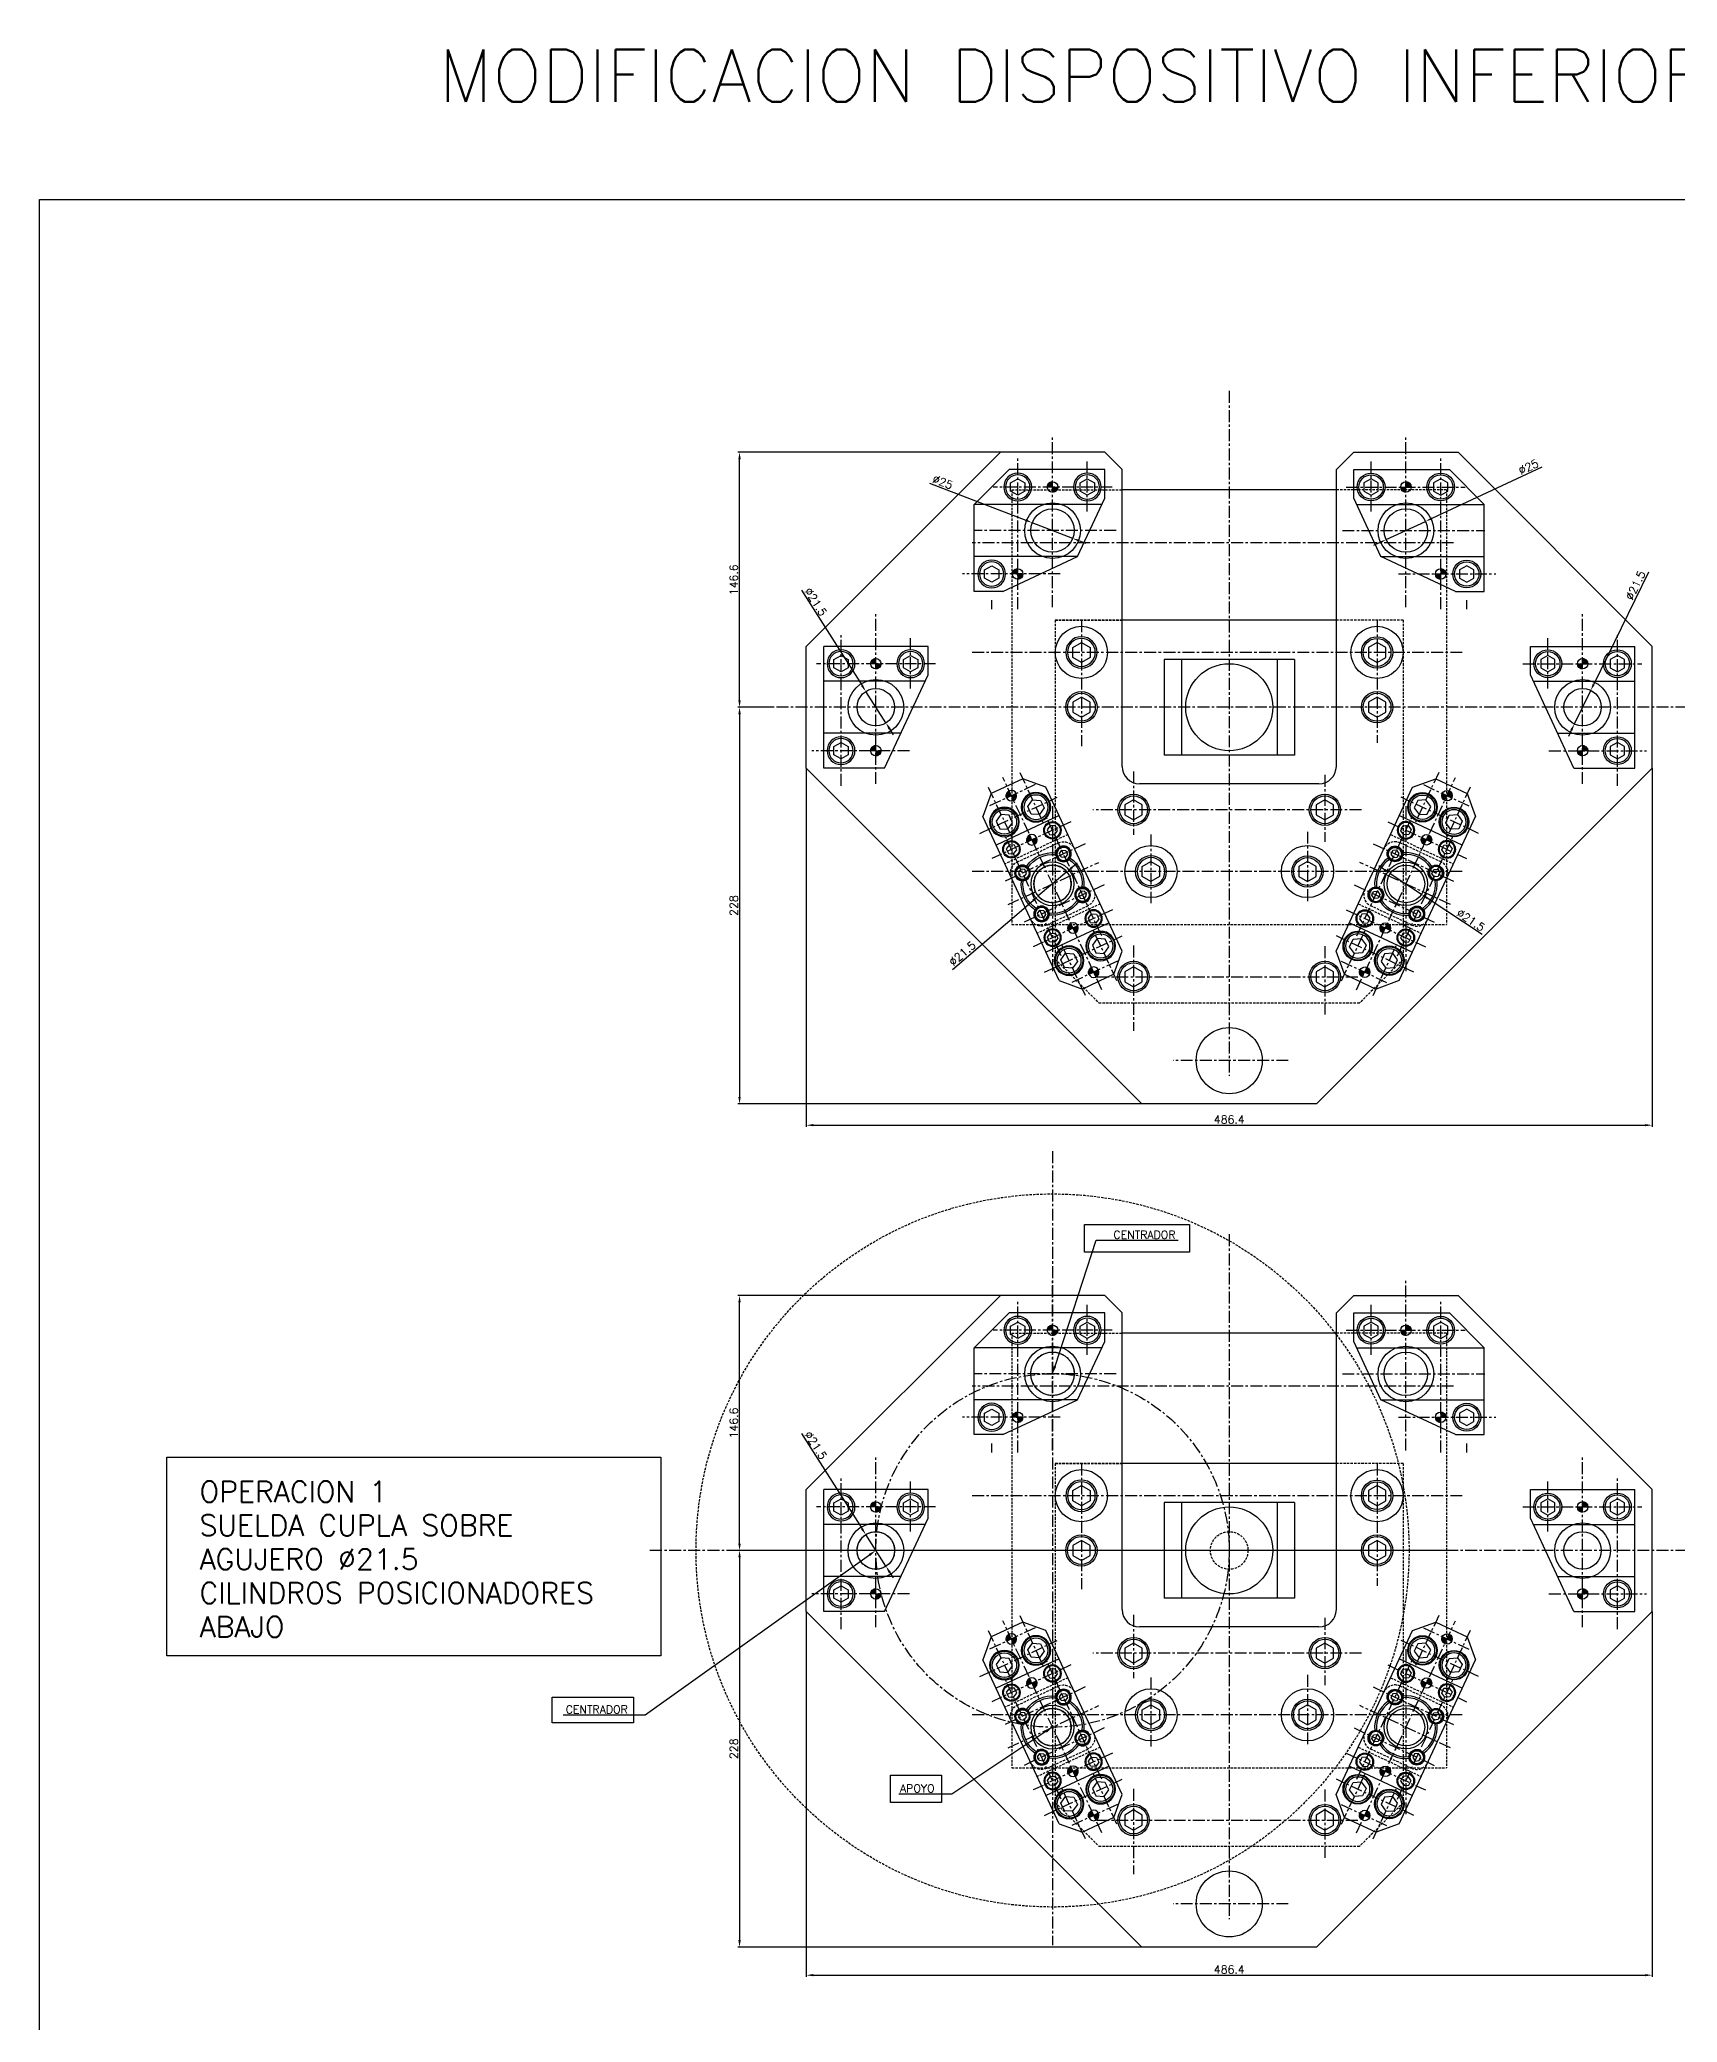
# Model space of a CAD drawing. Extents: x -1050 to 4472, y -2429 to 1188.
# Drawn here: x 1887 to 2829, y 0 to 1140 of the extents above; entities that cross this region are included whole.
import ezdxf
from ezdxf import colors
from ezdxf.entities.mleader import LeaderData, LeaderLine
from ezdxf.math import Vec2, Vec3

# ---------------------------------------------------------------- set-up
doc = ezdxf.new("R2010")
doc.units = 0
doc.header["$LTSCALE"] = 5.5
doc.header["$MEASUREMENT"] = 0
doc.linetypes.add('CENTER', pattern=[2, 1.25, -0.25, 0.25, -0.25])
doc.linetypes.add('HIDDEN', pattern=[0.375, 0.25, -0.125])
doc.layers.get('0').update_dxf_attribs({"linetype": 'CONTINUOUS'})
doc.layers.get('DEFPOINTS').update_dxf_attribs({"linetype": 'CONTINUOUS'})
for name, color, linetype in [('CL', 1, 'CENTER'), ('CO', 3, 'CONTINUOUS'), ('OC', 1, 'HIDDEN'), ('POS', 3, 'CONTINUOUS')]:
    doc.layers.add(name, color=color, linetype=linetype)
doc.styles.add('ROMANS', font='ROMANS.SHX')
doc.dimstyles.new('2', dxfattribs={"dimscale": 2, "dimtxt": 2.3, "dimasz": 2, "dimexe": 0.5, "dimexo": 0.0625, "dimgap": 0.5, "dimtad": 1, "dimdec": 4, "dimdsep": 46, "dimtxsty": 'ROMANS', "dimcen": -2, "dimclrt": 7, "dimadec": 0, "dimazin": 0, "dimtfac": 0.869565, "dimtdec": 4, "dimtmove": 0, "dimatfit": 3, "dimfxl": 1, "dimtolj": 1, "dimarcsym": 0})
pattern_1 = [(45, (-1423.62528, 1294.5121), (-0.088388348, 0.088388348), [])]

# ---------------------------------------------------------------- blocks, each defined once
blk = doc.blocks.new('12912S')
blk.add_lwpolyline([(-2.9, 5), (-5.8, 0), (-2.9, -5), (2.9, -5), (5.8, 0), (2.9, 5)], close=True)
blk.add_circle((0, 0), 9)
at = {"color": 1}
blk.add_circle((0, 0), 8, dxfattribs=at)
blk = doc.blocks.new('08912s')
blk.add_lwpolyline([(-2.4, 4.1), (-4.7, 0), (-2.4, -4.1), (2.4, -4.1), (4.7, 0), (2.4, 4.1)], close=True)
blk.add_circle((0, 0), 8)
at = {"color": 1}
blk.add_circle((0, 0), 7, dxfattribs=at)
blk = doc.blocks.new('05912S')
blk.add_lwpolyline([(-1.2, 2), (-2.4, 0), (-1.2, -2), (1.2, -2), (2.4, 0), (1.2, 2)], close=True)
blk.add_circle((0, 0), 4.25)
at = {"color": 1}
blk.add_circle((0, 0), 3.75, dxfattribs=at)
blk = doc.blocks.new('06912s')
blk.add_lwpolyline([(-1.5, 2.6), (-2.9, 0), (-1.5, -2.6), (1.5, -2.6), (2.9, 0), (1.5, 2.6)], close=True)
blk.add_circle((0, 0), 5)
at = {"color": 1}
blk.add_circle((0, 0), 4.5, dxfattribs=at)
blk = doc.blocks.new('A$C485E31D5')
at = {"layer": 'CO'}
h = blk.add_hatch(dxfattribs=at)
h.set_pattern_fill('ANSI31', color=256, style=0)
h.set_pattern_definition([(45, (-1451.62528, 1294.5121), (-0.088388348, 0.088388348), [])])
h.paths.add_polyline_path([(-53, 0), (-56, 0), (-56, -3, 0.414214)])
h.paths.add_polyline_path([(-56, 3, 0.414214), (-59, 0), (-56, 0)])
h = blk.add_hatch(dxfattribs=at)
h.set_pattern_fill('ANSI31', color=256, style=0)
h.set_pattern_definition(pattern_1)
h.paths.add_polyline_path([(-25, 0), (-28, 0), (-28, -3, 0.414214)])
h.paths.add_polyline_path([(-28, 3, 0.414214), (-31, 0), (-28, 0)])
h = blk.add_hatch(dxfattribs=at)
h.set_pattern_fill('ANSI31', color=256, style=0)
h.set_pattern_definition(pattern_1)
h.paths.add_polyline_path([(31, 0), (28, 0), (28, -3, 0.414214)])
h.paths.add_polyline_path([(28, 0), (28, 3, 0.414214), (25, 0)])
h = blk.add_hatch(dxfattribs=at)
h.set_pattern_fill('ANSI31', color=256, style=0)
h.set_pattern_definition([(45, (-1339.62528, 1294.5121), (-0.088388348, 0.088388348), [])])
h.paths.add_polyline_path([(59, 0), (56, 0), (56, -3, 0.414214)])
h.paths.add_polyline_path([(56, 3, 0.414214), (53, 0), (56, 0)])
for p, q in [((-62, 10), (-52, 20)), ((52, 20), (-52, 20)), ((-34, -20), (-34, 20)), ((34, -20), (34, 20)), ((52, 20), (62, 10)), ((-62, -10), (-62, 10)), ((62, -10), (62, 10)), ((-52, -20), (-62, -10)), ((62, -10), (52, -20)), ((52, -20), (-52, -20))]:
    blk.add_line(p, q)
for centre, radius in [((-44, 10), 8.5), ((-13, 13), 4.5), ((0, 0), 12.5), ((13, 13), 4.5), ((44, 10), 8.5), ((-56, 0), 3), ((-28, 0), 3), ((0, 0), 10.8), ((28, 0), 3), ((56, 0), 3), ((-44, -10), 8.5), ((-13, -13), 4.5), ((13, -13), 4.5), ((44, -10), 8.5)]:
    blk.add_circle(centre, radius)
for radius, start, end in [(18, 59.1573, 120.8427), (17, 58.9106, 121.0894), (18, 149.1573, 210.8427), (17, 148.9106, 211.0894), (17, 328.9106, 31.0894), (18, 329.1573, 30.8427), (18, 239.1573, 300.8427), (17, 238.9106, 301.0894)]:
    blk.add_arc((0, 0), radius, start, end)
at = {"layer": 'CL'}
for p, q in [((-44, 25.6), (-44, -23.5)), ((-28, -24.6), (-28, 25.4)), ((-13, -26.8), (-13, 25.4)), ((0, 28.2), (0, -29.3)), ((13, -26.8), (13, 25.4)), ((28, -24.9), (28, 25.4)), ((44, 25.6), (44, -23.6)), ((-56, -15), (-56, 15)), ((39.5, 13), (-38, 13)), ((56, -15), (56, 15)), ((67.1, 0), (-67.5, 0)), ((-66.1, 10), (-33.5, 10)), ((66.1, 10), (33.5, 10)), ((-66.1, -10), (-33.5, -10)), ((66.1, -10), (33.5, -10)), ((39, -13), (-37.8, -13))]:
    blk.add_line(p, q, dxfattribs=at)
at = {"layer": 'OC'}
for p, q in [((-22, -20), (-22, 20)), ((-20, 13), (-20, -13)), ((20, 13), (20, -13)), ((22, -20), (22, 20))]:
    blk.add_line(p, q, dxfattribs=at)
for centre, start, end in [((-13, 13), 90, 180), ((13, 13), 0, 90), ((-13, -13), 180, 270), ((13, -13), 270, 0)]:
    blk.add_arc(centre, 7, start, end, dxfattribs=at)
at = {"xscale": -1}
for name, p in [('08912s', (-44, 10)), ('06912s', (-28, 13)), ('05912S', (-13, 13)), ('06912s', (-28, -13))]:
    blk.add_blockref(name, p, dxfattribs=at)
for name, p in [('05912S', (13, 13)), ('06912s', (28, 13)), ('08912s', (44, 10)), ('06912s', (28, -13))]:
    blk.add_blockref(name, p)
at = {"rotation": 180}
for name, p in [('08912s', (-44, -10)), ('05912S', (-13, -13))]:
    blk.add_blockref(name, p, dxfattribs=at)
at = {"xscale": -1, "rotation": 180}
for name, p in [('05912S', (13, -13)), ('08912s', (44, -10))]:
    blk.add_blockref(name, p, dxfattribs=at)
blk = doc.blocks.new('*D48')
at = {"layer": 'CO', "color": 0, "lineweight": -2}
for p, q in [((2308.9, 756.3), (2288.7, 756.3)), ((2289.7, 752.3), (2289.7, 532.3)), ((2521, 528.3), (2288.7, 528.3))]:
    blk.add_line(p, q, dxfattribs=at)
at = {"layer": 'CO', "color": 0}
for points in [[(2289, 752.3), (2290.4, 752.3), (2289.7, 756.3)], [(2289, 532.3), (2290.4, 532.3), (2289.7, 528.3)]]:
    blk.add_solid(points, dxfattribs=at)
at = {"layer": 'DEFPOINTS', "color": 0}
for p in [(2309.1, 756.3), (2289.7, 528.3), (2521.1, 528.3)]:
    blk.add_point(p, dxfattribs=at)
at = {"layer": 'CO', "color": 7, "insert": (2286.4, 642.3), "char_height": 4.6, "attachment_point": 5, "rotation": 90, "style": 'ROMANS'}
blk.add_mtext('\\A1;228', dxfattribs=at)
blk = doc.blocks.new('*D49')
at = {"layer": 'CO', "color": 0, "lineweight": -2}
for p, q in [((2439.6, 902.9), (2288.7, 902.9)), ((2289.7, 760.3), (2289.7, 898.9)), ((2308.9, 756.3), (2288.7, 756.3))]:
    blk.add_line(p, q, dxfattribs=at)
at = {"layer": 'CO', "color": 0}
for points in [[(2289, 898.9), (2290.4, 898.9), (2289.7, 902.9)], [(2289, 760.3), (2290.4, 760.3), (2289.7, 756.3)]]:
    blk.add_solid(points, dxfattribs=at)
at = {"layer": 'DEFPOINTS', "color": 0}
for p in [(2289.7, 902.9), (2439.7, 902.9), (2309.1, 756.3)]:
    blk.add_point(p, dxfattribs=at)
at = {"layer": 'CO', "color": 7, "insert": (2286.4, 829.6), "char_height": 4.6, "attachment_point": 5, "rotation": 90, "style": 'ROMANS'}
blk.add_mtext('\\A1;146.6', dxfattribs=at)
blk = doc.blocks.new('*D50')
at = {"layer": 'CO', "color": 0, "lineweight": -2}
for p, q in [((2328.1, 721.2), (2328.1, 515)), ((2814.5, 721.2), (2814.5, 515)), ((2332.1, 516), (2810.5, 516))]:
    blk.add_line(p, q, dxfattribs=at)
at = {"layer": 'CO', "color": 0}
for points in [[(2332.1, 516.7), (2332.1, 515.4), (2328.1, 516)], [(2810.5, 516.7), (2810.5, 515.4), (2814.5, 516)]]:
    blk.add_solid(points, dxfattribs=at)
at = {"layer": 'DEFPOINTS', "color": 0}
for p in [(2328.1, 721.3), (2814.5, 721.3), (2814.5, 516)]:
    blk.add_point(p, dxfattribs=at)
at = {"layer": 'CO', "color": 7, "insert": (2571.3, 519.3), "char_height": 4.6, "attachment_point": 5, "style": 'ROMANS'}
blk.add_mtext('\\A1;486.4', dxfattribs=at)
blk = doc.blocks.new('*D51')
at = {"layer": 'CO', "color": 0, "lineweight": -2}
for p, q in [((2399, 885.2), (2454.3, 863.9)), ((2481.3, 853.4), (2458, 862.4)), ((2485.1, 852), (2488.8, 850.6))]:
    blk.add_line(p, q, dxfattribs=at)
at = {"layer": 'CO', "color": 0}
for points in [[(2454.5, 864.5), (2454, 863.3), (2458, 862.4)], [(2485.3, 852.6), (2484.8, 851.4), (2481.3, 853.4)]]:
    blk.add_solid(points, dxfattribs=at)
at = {"layer": 'DEFPOINTS', "color": 0}
for p in [(2458, 862.4), (2481.3, 853.4)]:
    blk.add_point(p, dxfattribs=at)
at = {"layer": 'CO', "color": 7, "insert": (2406.5, 885.8), "char_height": 4.6, "attachment_point": 5, "rotation": 338.9081, "style": 'ROMANS'}
blk.add_mtext('\\A1;∅25', dxfattribs=at)
blk = doc.blocks.new('*D52')
at = {"layer": 'CO', "color": 0, "lineweight": -2}
for p, q in [((2325.3, 823.6), (2360.2, 768.8)), ((2373.9, 747.3), (2362.3, 765.4)), ((2376, 743.9), (2378.1, 740.5))]:
    blk.add_line(p, q, dxfattribs=at)
at = {"layer": 'CO', "color": 0}
for points in [[(2360.7, 769.1), (2359.6, 768.4), (2362.3, 765.4)], [(2376.6, 744.3), (2375.4, 743.5), (2373.9, 747.3)]]:
    blk.add_solid(points, dxfattribs=at)
at = {"layer": 'DEFPOINTS', "color": 0}
for p in [(2362.3, 765.4), (2373.9, 747.3)]:
    blk.add_point(p, dxfattribs=at)
at = {"layer": 'CO', "color": 7, "insert": (2333.5, 816.9), "char_height": 4.6, "attachment_point": 5, "rotation": 302.4693, "style": 'ROMANS'}
blk.add_mtext('\\A1;∅21.5', dxfattribs=at)
blk = doc.blocks.new('*D59')
at = {"layer": 'CO', "color": 0, "lineweight": -2}
for p, q in [((2751, 894.4), (2687.8, 864.9)), ((2661.6, 852.7), (2684.2, 863.2)), ((2657.9, 851), (2654.3, 849.3))]:
    blk.add_line(p, q, dxfattribs=at)
at = {"layer": 'CO', "color": 0}
for points in [[(2687.6, 865.5), (2688.1, 864.3), (2684.2, 863.2)], [(2657.6, 851.6), (2658.2, 850.4), (2661.6, 852.7)]]:
    blk.add_solid(points, dxfattribs=at)
at = {"layer": 'DEFPOINTS', "color": 0}
for p in [(2684.2, 863.2), (2661.6, 852.7)]:
    blk.add_point(p, dxfattribs=at)
at = {"layer": 'CO', "color": 7, "insert": (2743.4, 894.5), "char_height": 4.6, "attachment_point": 5, "rotation": 25.0202, "style": 'ROMANS'}
blk.add_mtext('\\A1;∅25', dxfattribs=at)
blk = doc.blocks.new('*D60')
at = {"layer": 'CO', "color": 0, "lineweight": -2}
for p, q in [((2812.3, 834), (2780.9, 769.6)), ((2769.8, 746.7), (2779.2, 766)), ((2768, 743.1), (2766.3, 739.5))]:
    blk.add_line(p, q, dxfattribs=at)
at = {"layer": 'CO', "color": 0}
for points in [[(2780.3, 769.9), (2781.5, 769.3), (2779.2, 766)], [(2767.4, 743.4), (2768.6, 742.8), (2769.8, 746.7)]]:
    blk.add_solid(points, dxfattribs=at)
at = {"layer": 'DEFPOINTS', "color": 0}
for p in [(2779.2, 766), (2769.8, 746.7)]:
    blk.add_point(p, dxfattribs=at)
at = {"layer": 'CO', "color": 7, "insert": (2804.9, 826.4), "char_height": 4.6, "attachment_point": 5, "rotation": 64.0358, "style": 'ROMANS'}
blk.add_mtext('\\A1;∅21.5', dxfattribs=at)
blk = doc.blocks.new('*D61')
at = {"layer": 'CO', "color": 0, "lineweight": -2}
for p, q in [((2660.6, 662.9), (2657.3, 665.1)), ((2663.9, 660.7), (2681.8, 648.8)), ((2716.8, 625.6), (2685.2, 646.6))]:
    blk.add_line(p, q, dxfattribs=at)
at = {"layer": 'CO', "color": 0}
for points in [[(2661, 663.4), (2660.2, 662.3), (2663.9, 660.7)], [(2685.5, 647.1), (2684.8, 646), (2681.8, 648.8)]]:
    blk.add_solid(points, dxfattribs=at)
at = {"layer": 'DEFPOINTS', "color": 0}
for p in [(2663.9, 660.7), (2681.8, 648.8)]:
    blk.add_point(p, dxfattribs=at)
at = {"layer": 'CO', "color": 7, "insert": (2710.2, 633.9), "char_height": 4.6, "attachment_point": 5, "rotation": 326.4461, "style": 'ROMANS'}
blk.add_mtext('\\A1;∅21.5', dxfattribs=at)
blk = doc.blocks.new('*D62')
at = {"layer": 'CO', "color": 0, "lineweight": -2}
for p, q in [((2477.9, 661.7), (2461.5, 647.8)), ((2480.9, 664.3), (2483.9, 666.9)), ((2412.2, 605.6), (2458.5, 645.2))]:
    blk.add_line(p, q, dxfattribs=at)
at = {"layer": 'CO', "color": 0}
for points in [[(2480.5, 664.8), (2481.3, 663.8), (2477.9, 661.7)], [(2458, 645.7), (2458.9, 644.6), (2461.5, 647.8)]]:
    blk.add_solid(points, dxfattribs=at)
at = {"layer": 'DEFPOINTS', "color": 0}
for p in [(2477.9, 661.7), (2461.5, 647.8)]:
    blk.add_point(p, dxfattribs=at)
at = {"layer": 'CO', "color": 7, "insert": (2417.8, 614.7), "char_height": 4.6, "attachment_point": 5, "rotation": 40.5362, "style": 'ROMANS'}
blk.add_mtext('\\A1;∅21.5', dxfattribs=at)
blk = doc.blocks.new('*D63')
at = {"layer": 'CO', "color": 0, "lineweight": -2}
for p, q in [((2308.9, 271.5), (2288.7, 271.5)), ((2289.7, 267.5), (2289.7, 47.5)), ((2521, 43.5), (2288.7, 43.5))]:
    blk.add_line(p, q, dxfattribs=at)
at = {"layer": 'CO', "color": 0}
for points in [[(2289, 267.5), (2290.4, 267.5), (2289.7, 271.5)], [(2289, 47.5), (2290.4, 47.5), (2289.7, 43.5)]]:
    blk.add_solid(points, dxfattribs=at)
at = {"layer": 'DEFPOINTS', "color": 0}
for p in [(2309.1, 271.5), (2289.7, 43.5), (2521.1, 43.5)]:
    blk.add_point(p, dxfattribs=at)
at = {"layer": 'CO', "color": 7, "insert": (2286.4, 157.5), "char_height": 4.6, "attachment_point": 5, "rotation": 90, "style": 'ROMANS'}
blk.add_mtext('\\A1;228', dxfattribs=at)
blk = doc.blocks.new('*D64')
at = {"layer": 'CO', "color": 0, "lineweight": -2}
for p, q in [((2439.6, 418.1), (2288.7, 418.1)), ((2289.7, 275.5), (2289.7, 414.1)), ((2308.9, 271.5), (2288.7, 271.5))]:
    blk.add_line(p, q, dxfattribs=at)
at = {"layer": 'CO', "color": 0}
for points in [[(2289, 414.1), (2290.4, 414.1), (2289.7, 418.1)], [(2289, 275.5), (2290.4, 275.5), (2289.7, 271.5)]]:
    blk.add_solid(points, dxfattribs=at)
at = {"layer": 'DEFPOINTS', "color": 0}
for p in [(2289.7, 418.1), (2439.7, 418.1), (2309.1, 271.5)]:
    blk.add_point(p, dxfattribs=at)
at = {"layer": 'CO', "color": 7, "insert": (2286.4, 344.8), "char_height": 4.6, "attachment_point": 5, "rotation": 90, "style": 'ROMANS'}
blk.add_mtext('\\A1;146.6', dxfattribs=at)
blk = doc.blocks.new('*D65')
at = {"layer": 'CO', "color": 0, "lineweight": -2}
for p, q in [((2328.1, 236.4), (2328.1, 26.3)), ((2814.5, 236.4), (2814.5, 26.3)), ((2332.1, 27.3), (2810.5, 27.3))]:
    blk.add_line(p, q, dxfattribs=at)
at = {"layer": 'CO', "color": 0}
for points in [[(2332.1, 28), (2332.1, 26.7), (2328.1, 27.3)], [(2810.5, 28), (2810.5, 26.7), (2814.5, 27.3)]]:
    blk.add_solid(points, dxfattribs=at)
at = {"layer": 'DEFPOINTS', "color": 0}
for p in [(2328.1, 236.5), (2814.5, 236.5), (2814.5, 27.3)]:
    blk.add_point(p, dxfattribs=at)
at = {"layer": 'CO', "color": 7, "insert": (2571.3, 30.6), "char_height": 4.6, "attachment_point": 5, "style": 'ROMANS'}
blk.add_mtext('\\A1;486.4', dxfattribs=at)
blk = doc.blocks.new('*D66')
at = {"layer": 'CO', "color": 0, "lineweight": -2}
for p, q in [((2325.3, 338.8), (2360.2, 284)), ((2373.9, 262.4), (2362.3, 280.6)), ((2376, 259.1), (2378.1, 255.7))]:
    blk.add_line(p, q, dxfattribs=at)
at = {"layer": 'CO', "color": 0}
for points in [[(2360.7, 284.3), (2359.6, 283.6), (2362.3, 280.6)], [(2376.6, 259.4), (2375.4, 258.7), (2373.9, 262.4)]]:
    blk.add_solid(points, dxfattribs=at)
at = {"layer": 'DEFPOINTS', "color": 0}
for p in [(2362.3, 280.6), (2373.9, 262.4)]:
    blk.add_point(p, dxfattribs=at)
at = {"layer": 'CO', "color": 7, "insert": (2333.5, 332), "char_height": 4.6, "attachment_point": 5, "rotation": 302.4693, "style": 'ROMANS'}
blk.add_mtext('\\A1;∅21.5', dxfattribs=at)
blk = doc.blocks.new('A$C5DAA2D5E')
at = {"layer": 'CL'}
for p, q in [((0, 226.4), (0, -232.1)), ((-229.5, 0), (226.9, 0))]:
    blk.add_line(p, q, dxfattribs=at)
blk.add_circle((0, 0), 101.6, dxfattribs=at)
at = {"layer": 'OC'}
for centre, radius in [((0, 0), 205), ((0, 101.6), 10.8), ((-101.6, 0), 12.5), ((0, -101.6), 10.8)]:
    blk.add_circle(centre, radius, dxfattribs=at)

msp = doc.modelspace()

# ---------------------------------------------------------------- hatches: boundary and pattern name
at = {"layer": 'CO'}
h = msp.add_hatch(dxfattribs=at)
h.set_pattern_fill('ANSI31', color=256, angle=-90, style=0)
h.set_pattern_definition([(225, (1175.17, 2278.5644), (-0.088388348, 0.088388348), [])])
h.paths.add_polyline_path([(2469.6821, 879.93912), (2469.6821, 882.93912), (2472.6821, 882.93912, -0.4142135624)])
h.paths.add_polyline_path([(2466.6821, 882.93912, -0.4142135624), (2469.6821, 885.93912), (2469.6821, 882.93912)])
h = msp.add_hatch(dxfattribs=at)
h.set_pattern_fill('ANSI31', color=256, angle=-90, style=0)
h.set_pattern_definition([(315, (3967.3942, 2278.5644), (0.088388348, 0.088388348), [])])
h.paths.add_polyline_path([(2672.8821, 879.93912), (2672.8821, 882.93912), (2669.8821, 882.93912, 0.4142135624)])
h.paths.add_polyline_path([(2675.8821, 882.93912, 0.4142135624), (2672.8821, 885.93912), (2672.8821, 882.93912)])
h = msp.add_hatch(dxfattribs=at)
h.set_pattern_fill('ANSI31', color=256, angle=-90, style=0)
h.set_pattern_definition([(225, (1155.17, 2228.5644), (-0.088388348, 0.088388348), [])])
h.paths.add_polyline_path([(2449.6821, 829.93912), (2449.6821, 832.93912), (2452.6821, 832.93912, -0.4142135624)])
h.paths.add_polyline_path([(2446.6821, 832.93912, -0.4142135624), (2449.6821, 835.93912), (2449.6821, 832.93912)])
h = msp.add_hatch(dxfattribs=at)
h.set_pattern_fill('ANSI31', color=256, angle=-90, style=0)
h.set_pattern_definition([(315, (3987.3942, 2228.5644), (0.088388348, 0.088388348), [])])
h.paths.add_polyline_path([(2692.8821, 829.93912), (2692.8821, 832.93912), (2689.8821, 832.93912, 0.4142135624)])
h.paths.add_polyline_path([(2695.8821, 832.93912, 0.4142135624), (2692.8821, 835.93912), (2692.8821, 832.93912)])
h = msp.add_hatch(dxfattribs=at)
h.set_pattern_fill('ANSI31', color=256, angle=-90, style=0)
h.set_pattern_definition([(225, (1073.57, 2176.9644), (-0.088388348, 0.088388348), [])])
h.paths.add_polyline_path([(2368.0821, 778.33912), (2368.0821, 781.33912), (2371.0821, 781.33912, -0.4142135624)])
h.paths.add_polyline_path([(2365.0821, 781.33912, -0.4142135624), (2368.0821, 784.33912), (2368.0821, 781.33912)])
h = msp.add_hatch(dxfattribs=at)
h.set_pattern_fill('ANSI31', color=256, angle=-90, style=0)
h.set_pattern_definition([(315, (4068.9942, 2176.9644), (0.088388348, 0.088388348), [])])
h.paths.add_polyline_path([(2774.4821, 778.33912), (2774.4821, 781.33912), (2771.4821, 781.33912, 0.4142135624)])
h.paths.add_polyline_path([(2777.4821, 781.33912, 0.4142135624), (2774.4821, 784.33912), (2774.4821, 781.33912)])
h = msp.add_hatch(dxfattribs=at)
h.set_pattern_fill('ANSI31', color=256, angle=-90, style=0)
h.set_pattern_definition([(225, (1073.57, 2126.9644), (-0.088388348, 0.088388348), [])])
h.paths.add_polyline_path([(2368.0821, 728.33912), (2368.0821, 731.33912), (2371.0821, 731.33912, -0.4142135624)])
h.paths.add_polyline_path([(2365.0821, 731.33912, -0.4142135624), (2368.0821, 734.33912), (2368.0821, 731.33912)])
h = msp.add_hatch(dxfattribs=at)
h.set_pattern_fill('ANSI31', color=256, angle=-90, style=0)
h.set_pattern_definition([(315, (4068.9942, 2126.9644), (0.088388348, 0.088388348), [])])
h.paths.add_polyline_path([(2774.4821, 728.33912), (2774.4821, 731.33912), (2771.4821, 731.33912, 0.4142135624)])
h.paths.add_polyline_path([(2777.4821, 731.33912, 0.4142135624), (2774.4821, 734.33912), (2774.4821, 731.33912)])
h = msp.add_hatch(dxfattribs=at)
h.set_pattern_fill('ANSI31', color=256, angle=-90, style=0)
h.set_pattern_definition([(225, (1175.17, 1793.73714), (-0.088388348, 0.088388348), [])])
h.paths.add_polyline_path([(2469.6821, 395.11186), (2469.6821, 398.11186), (2472.6821, 398.11186, -0.4142135624)])
h.paths.add_polyline_path([(2466.6821, 398.11186, -0.4142135624), (2469.6821, 401.11186), (2469.6821, 398.11186)])
h = msp.add_hatch(dxfattribs=at)
h.set_pattern_fill('ANSI31', color=256, angle=-90, style=0)
h.set_pattern_definition([(315, (3967.3942, 1793.73714), (0.088388348, 0.088388348), [])])
h.paths.add_polyline_path([(2672.8821, 395.11186), (2672.8821, 398.11186), (2669.8821, 398.11186, 0.4142135624)])
h.paths.add_polyline_path([(2675.8821, 398.11186, 0.4142135624), (2672.8821, 401.11186), (2672.8821, 398.11186)])
h = msp.add_hatch(dxfattribs=at)
h.set_pattern_fill('ANSI31', color=256, angle=-90, style=0)
h.set_pattern_definition([(225, (1155.17, 1743.73714), (-0.088388348, 0.088388348), [])])
h.paths.add_polyline_path([(2449.6821, 345.11186), (2449.6821, 348.11186), (2452.6821, 348.11186, -0.4142135624)])
h.paths.add_polyline_path([(2446.6821, 348.11186, -0.4142135624), (2449.6821, 351.11186), (2449.6821, 348.11186)])
h = msp.add_hatch(dxfattribs=at)
h.set_pattern_fill('ANSI31', color=256, angle=-90, style=0)
h.set_pattern_definition([(315, (3987.3942, 1743.73714), (0.088388348, 0.088388348), [])])
h.paths.add_polyline_path([(2692.8821, 345.11186), (2692.8821, 348.11186), (2689.8821, 348.11186, 0.4142135624)])
h.paths.add_polyline_path([(2695.8821, 348.11186, 0.4142135624), (2692.8821, 351.11186), (2692.8821, 348.11186)])
h = msp.add_hatch(dxfattribs=at)
h.set_pattern_fill('ANSI31', color=256, angle=-90, style=0)
h.set_pattern_definition([(225, (1073.57, 1692.13714), (-0.088388348, 0.088388348), [])])
h.paths.add_polyline_path([(2368.0821, 293.51186), (2368.0821, 296.51186), (2371.0821, 296.51186, -0.4142135624)])
h.paths.add_polyline_path([(2365.0821, 296.51186, -0.4142135624), (2368.0821, 299.51186), (2368.0821, 296.51186)])
h = msp.add_hatch(dxfattribs=at)
h.set_pattern_fill('ANSI31', color=256, angle=-90, style=0)
h.set_pattern_definition([(315, (4068.9942, 1692.13714), (0.088388348, 0.088388348), [])])
h.paths.add_polyline_path([(2774.4821, 293.51186), (2774.4821, 296.51186), (2771.4821, 296.51186, 0.4142135624)])
h.paths.add_polyline_path([(2777.4821, 296.51186, 0.4142135624), (2774.4821, 299.51186), (2774.4821, 296.51186)])
h = msp.add_hatch(dxfattribs=at)
h.set_pattern_fill('ANSI31', color=256, angle=-90, style=0)
h.set_pattern_definition([(225, (1073.57, 1642.13714), (-0.088388348, 0.088388348), [])])
h.paths.add_polyline_path([(2368.0821, 243.51186), (2368.0821, 246.51186), (2371.0821, 246.51186, -0.4142135624)])
h.paths.add_polyline_path([(2365.0821, 246.51186, -0.4142135624), (2368.0821, 249.51186), (2368.0821, 246.51186)])
h = msp.add_hatch(dxfattribs=at)
h.set_pattern_fill('ANSI31', color=256, angle=-90, style=0)
h.set_pattern_definition([(315, (4068.9942, 1642.13714), (0.088388348, 0.088388348), [])])
h.paths.add_polyline_path([(2774.4821, 243.51186), (2774.4821, 246.51186), (2771.4821, 246.51186, 0.4142135624)])
h.paths.add_polyline_path([(2777.4821, 246.51186, 0.4142135624), (2774.4821, 249.51186), (2774.4821, 246.51186)])

# ---------------------------------------------------------------- linework, layer by layer
for p, q in [((2439.6821, 902.93912), (2328.0821, 791.33912)), ((2499.6821, 902.93912), (2439.6821, 902.93912)), ((2509.6821, 892.93912), (2499.6821, 902.93912)), ((2632.8821, 892.93912), (2642.8821, 902.93912)), ((2642.8821, 902.93912), (2702.8821, 902.93912)), ((2702.8821, 902.93912), (2814.4821, 791.33912)), ((2444.6821, 892.93912), (2424.6821, 872.93912)), ((2499.6821, 892.93912), (2444.6821, 892.93912)), ((2499.6821, 876.5518), (2499.6821, 892.93912)), ((2509.6821, 722.33912), (2509.6821, 892.93912)), ((2632.8821, 722.33912), (2632.8821, 892.93912)), ((2642.8821, 876.5518), (2642.8821, 892.93912)), ((2642.8821, 892.93912), (2697.8821, 892.93912)), ((2697.8821, 892.93912), (2717.8821, 872.93912)), ((2632.8821, 881.33912), (2509.6821, 881.33912)), ((2424.6821, 822.93912), (2424.6821, 872.93912)), ((2497.99748, 872.93912), (2424.6821, 872.93912)), ((2484.00825, 842.93912), (2499.6821, 876.5518)), ((2658.55595, 842.93912), (2642.8821, 876.5518)), ((2644.56672, 872.93912), (2717.8821, 872.93912)), ((2717.8821, 822.93912), (2717.8821, 872.93912)), ((2484.00825, 842.93912), (2424.6821, 842.93912)), ((2441.11811, 822.93912), (2484.00825, 842.93912)), ((2658.55595, 842.93912), (2717.8821, 842.93912)), ((2701.44608, 822.93912), (2658.55595, 842.93912)), ((2441.11811, 822.93912), (2424.6821, 822.93912)), ((2701.44608, 822.93912), (2717.8821, 822.93912)), ((2632.8821, 806.33912), (2509.6821, 806.33912)), ((2328.0821, 721.33912), (2328.0821, 791.33912)), ((2338.0821, 721.33912), (2338.0821, 791.33912)), ((2398.0821, 791.33912), (2338.0821, 791.33912)), ((2398.0821, 774.9518), (2398.0821, 791.33912)), ((2744.4821, 774.9518), (2744.4821, 791.33912)), ((2744.4821, 791.33912), (2804.4821, 791.33912)), ((2804.4821, 721.33912), (2804.4821, 791.33912)), ((2814.4821, 721.33912), (2814.4821, 791.33912)), ((2608.7821, 783.83912), (2533.7821, 783.83912)), ((2533.7821, 783.83912), (2533.7821, 728.83912)), ((2543.7821, 783.83912), (2543.7821, 728.83912)), ((2598.7821, 783.83912), (2598.7821, 728.83912)), ((2608.7821, 783.83912), (2608.7821, 728.83912)), ((2396.39748, 771.33912), (2338.0821, 771.33912)), ((2373.0821, 721.33912), (2398.0821, 774.9518)), ((2769.4821, 721.33912), (2744.4821, 774.9518)), ((2746.16672, 771.33912), (2804.4821, 771.33912)), ((2382.40825, 741.33912), (2338.0821, 741.33912)), ((2760.15595, 741.33912), (2804.4821, 741.33912)), ((2521.0821, 528.33912), (2328.0821, 721.33912)), ((2373.0821, 721.33912), (2338.0821, 721.33912)), ((2608.7821, 728.83912), (2533.7821, 728.83912)), ((2621.4821, 528.33912), (2814.4821, 721.33912)), ((2769.4821, 721.33912), (2804.4821, 721.33912)), ((2622.8821, 712.33912), (2519.6821, 712.33912)), ((2621.4821, 528.33912), (2521.0821, 528.33912)), ((2439.6821, 418.11186), (2328.0821, 306.51186)), ((2499.6821, 418.11186), (2439.6821, 418.11186)), ((2509.6821, 408.11186), (2499.6821, 418.11186)), ((2632.8821, 408.11186), (2642.8821, 418.11186)), ((2642.8821, 418.11186), (2702.8821, 418.11186)), ((2702.8821, 418.11186), (2814.4821, 306.51186)), ((2444.6821, 408.11186), (2424.6821, 388.11186)), ((2499.6821, 408.11186), (2444.6821, 408.11186)), ((2499.6821, 391.72454), (2499.6821, 408.11186)), ((2509.6821, 237.51186), (2509.6821, 408.11186)), ((2632.8821, 237.51186), (2632.8821, 408.11186)), ((2642.8821, 391.72454), (2642.8821, 408.11186)), ((2642.8821, 408.11186), (2697.8821, 408.11186)), ((2697.8821, 408.11186), (2717.8821, 388.11186)), ((2424.6821, 338.11186), (2424.6821, 388.11186)), ((2497.99748, 388.11186), (2424.6821, 388.11186)), ((2484.00825, 358.11186), (2499.6821, 391.72454)), ((2632.8821, 396.51186), (2509.6821, 396.51186)), ((2658.55595, 358.11186), (2642.8821, 391.72454)), ((2644.56672, 388.11186), (2717.8821, 388.11186)), ((2717.8821, 338.11186), (2717.8821, 388.11186)), ((2484.00825, 358.11186), (2424.6821, 358.11186)), ((2441.11811, 338.11186), (2484.00825, 358.11186)), ((2658.55595, 358.11186), (2717.8821, 358.11186)), ((2701.44608, 338.11186), (2658.55595, 358.11186)), ((2441.11811, 338.11186), (2424.6821, 338.11186)), ((2701.44608, 338.11186), (2717.8821, 338.11186)), ((2632.8821, 321.51186), (2509.6821, 321.51186)), ((2328.0821, 236.51186), (2328.0821, 306.51186)), ((2338.0821, 236.51186), (2338.0821, 306.51186)), ((2398.0821, 306.51186), (2338.0821, 306.51186)), ((2398.0821, 290.12454), (2398.0821, 306.51186)), ((2608.7821, 299.01186), (2533.7821, 299.01186)), ((2533.7821, 299.01186), (2533.7821, 244.01186)), ((2543.7821, 299.01186), (2543.7821, 244.01186)), ((2598.7821, 299.01186), (2598.7821, 244.01186)), ((2608.7821, 299.01186), (2608.7821, 244.01186)), ((2744.4821, 290.12454), (2744.4821, 306.51186)), ((2744.4821, 306.51186), (2804.4821, 306.51186)), ((2804.4821, 236.51186), (2804.4821, 306.51186)), ((2814.4821, 236.51186), (2814.4821, 306.51186)), ((2396.39748, 286.51186), (2338.0821, 286.51186)), ((2373.0821, 236.51186), (2398.0821, 290.12454)), ((2769.4821, 236.51186), (2744.4821, 290.12454)), ((2746.16672, 286.51186), (2804.4821, 286.51186)), ((2382.40825, 256.51186), (2338.0821, 256.51186)), ((2760.15595, 256.51186), (2804.4821, 256.51186)), ((2608.7821, 244.01186), (2533.7821, 244.01186)), ((2521.0821, 43.51186), (2328.0821, 236.51186)), ((2373.0821, 236.51186), (2338.0821, 236.51186)), ((2621.4821, 43.51186), (2814.4821, 236.51186)), ((2769.4821, 236.51186), (2804.4821, 236.51186)), ((2622.8821, 227.51186), (2519.6821, 227.51186)), ((2621.4821, 43.51186), (2521.0821, 43.51186))]:
    msp.add_line(p, q)
for centre, radius in [((2469.6821, 882.93912), 3), ((2672.8821, 882.93912), 3), ((2469.6821, 857.83912), 16), ((2469.6821, 857.93912), 12.5), ((2672.8821, 857.83912), 16), ((2672.8821, 857.93912), 12.5), ((2449.6821, 832.93912), 3), ((2692.8821, 832.93912), 3), ((2486.2821, 787.83912), 15), ((2656.2821, 787.83912), 15), ((2368.0821, 781.33912), 3), ((2571.2821, 756.33912), 25), ((2774.4821, 781.33912), 3), ((2368.0821, 756.23912), 16), ((2368.0821, 756.33912), 10.75), ((2774.4821, 756.23912), 16), ((2774.4821, 756.33912), 10.75), ((2368.0821, 731.33912), 3), ((2774.4821, 731.33912), 3), ((2526.2821, 661.83912), 15), ((2616.2821, 661.83912), 15), ((2571.2821, 553.13912), 19), ((2469.6821, 398.11186), 3), ((2672.8821, 398.11186), 3), ((2469.6821, 373.01186), 16), ((2672.8821, 373.01186), 16), ((2469.6821, 373.11186), 12.5), ((2672.8821, 373.11186), 12.5), ((2449.6821, 348.11186), 3), ((2692.8821, 348.11186), 3), ((2486.2821, 303.01186), 15), ((2656.2821, 303.01186), 15), ((2368.0821, 296.51186), 3), ((2571.2821, 271.51186), 25), ((2774.4821, 296.51186), 3), ((2368.0821, 271.41186), 16), ((2774.4821, 271.41186), 16), ((2368.0821, 271.51186), 10.75), ((2774.4821, 271.51186), 10.75), ((2368.0821, 246.51186), 3), ((2774.4821, 246.51186), 3), ((2526.2821, 177.01186), 15), ((2616.2821, 177.01186), 15), ((2571.2821, 68.31186), 19)]:
    msp.add_circle(centre, radius)
for centre, start, end in [((2519.6821, 722.33912), 180, 270), ((2622.8821, 722.33912), 270, 0), ((2519.6821, 237.51186), 180, 270), ((2622.8821, 237.51186), 270, 0)]:
    msp.add_arc(centre, 10, start, end)
at = {"layer": 'CL'}
for p, q in [((2571.2821, 938.14601), (2571.2821, 544.39968)), ((2469.6821, 813.80682), (2469.6821, 912.24773)), ((2672.8821, 813.80682), (2672.8821, 912.24773)), ((2449.6821, 812.74453), (2449.6821, 899.31379)), ((2489.6821, 868.77633), (2489.6821, 898.05464)), ((2652.8821, 868.77633), (2652.8821, 898.05464)), ((2692.8821, 812.74453), (2692.8821, 899.31379)), ((2504.05847, 882.93912), (2435.61746, 882.93912)), ((2638.50573, 882.93912), (2706.94674, 882.93912)), ((2506.23571, 857.93912), (2424.31294, 857.93912)), ((2636.32849, 857.93912), (2718.25125, 857.93912)), ((2700.3267, 850.83912), (2423.4436, 850.83912)), ((2474.00118, 832.93912), (2417.92233, 832.93912)), ((2668.56302, 832.93912), (2724.64187, 832.93912)), ((2368.0821, 712.20682), (2368.0821, 810.64773)), ((2434.6821, 812.74453), (2434.6821, 817.89653)), ((2707.8821, 812.74453), (2707.8821, 817.89653)), ((2774.4821, 712.20682), (2774.4821, 810.64773)), ((2486.2821, 806.33912), (2486.2821, 734.0341)), ((2656.2821, 806.33912), (2656.2821, 735.94721)), ((2348.0821, 711.14453), (2348.0821, 797.71379)), ((2388.0821, 767.17633), (2388.0821, 796.45464)), ((2705.3267, 787.83912), (2423.4436, 787.83912)), ((2754.4821, 767.17633), (2754.4821, 796.45464)), ((2794.4821, 711.14453), (2794.4821, 797.71379)), ((2402.45847, 781.33912), (2334.01746, 781.33912)), ((2740.10573, 781.33912), (2808.54674, 781.33912)), ((2856.84819, 756.33912), (2309.07132, 756.33912)), ((2387.40118, 731.33912), (2331.32233, 731.33912)), ((2755.16302, 731.33912), (2811.24187, 731.33912)), ((2516.2821, 719.38783), (2516.2821, 682.88323)), ((2626.2821, 717.52995), (2626.2821, 678.95281)), ((2469.6821, 699.52237), (2469.6821, 603.93678)), ((2647.30334, 697.33912), (2492.79525, 697.33912)), ((2672.8821, 699.52237), (2672.8821, 603.93678)), ((2616.2821, 684.77785), (2616.2821, 643.7179)), ((2526.2821, 683.20848), (2526.2821, 643.7179)), ((2705.3267, 661.83912), (2423.4436, 661.83912)), ((2516.2821, 619.30735), (2516.2821, 570.21347)), ((2626.2821, 618.94585), (2626.2821, 579.58137)), ((2495.36126, 601.33912), (2645.75323, 601.33912)), ((2605.25026, 553.13912), (2539.07129, 553.13912)), ((2571.2821, 453.31875), (2571.2821, 59.57242)), ((2469.6821, 328.97956), (2469.6821, 427.42047)), ((2469.6821, 328.97956), (2469.6821, 427.42047)), ((2672.8821, 328.97956), (2672.8821, 427.42047)), ((2449.6821, 327.91727), (2449.6821, 414.48653)), ((2489.6821, 383.94907), (2489.6821, 413.22738)), ((2652.8821, 383.94907), (2652.8821, 413.22738)), ((2692.8821, 327.91727), (2692.8821, 414.48653)), ((2504.05847, 398.11186), (2435.61746, 398.11186)), ((2638.50573, 398.11186), (2706.94674, 398.11186)), ((2700.3267, 366.01186), (2423.4436, 366.01186)), ((2506.23571, 373.11186), (2424.31294, 373.11186)), ((2636.32849, 373.11186), (2718.25125, 373.11186)), ((2474.00118, 348.11186), (2417.92233, 348.11186)), ((2668.56302, 348.11186), (2724.64187, 348.11186)), ((2434.6821, 327.91727), (2434.6821, 333.06927)), ((2707.8821, 327.91727), (2707.8821, 333.06927)), ((2368.0821, 227.37956), (2368.0821, 325.82047)), ((2486.2821, 321.51186), (2486.2821, 249.20684)), ((2656.2821, 321.51186), (2656.2821, 251.11995)), ((2774.4821, 227.37956), (2774.4821, 325.82047)), ((2348.0821, 226.31727), (2348.0821, 312.88653)), ((2388.0821, 282.34907), (2388.0821, 311.62738)), ((2754.4821, 282.34907), (2754.4821, 311.62738)), ((2794.4821, 226.31727), (2794.4821, 312.88653)), ((2402.45847, 296.51186), (2334.01746, 296.51186)), ((2705.3267, 303.01186), (2423.4436, 303.01186)), ((2740.10573, 296.51186), (2808.54674, 296.51186)), ((2856.84819, 271.51186), (2309.07132, 271.51186)), ((2387.40118, 246.51186), (2331.32233, 246.51186)), ((2755.16302, 246.51186), (2811.24187, 246.51186)), ((2516.2821, 234.56057), (2516.2821, 198.05597)), ((2626.2821, 232.70269), (2626.2821, 194.12555)), ((2469.6821, 214.69511), (2469.6821, 119.10952)), ((2647.30334, 212.51186), (2492.79525, 212.51186)), ((2672.8821, 214.69511), (2672.8821, 119.10952)), ((2526.2821, 198.38122), (2526.2821, 158.89064)), ((2616.2821, 199.9506), (2616.2821, 158.89064)), ((2705.3267, 177.01186), (2423.4436, 177.01186)), ((2516.2821, 134.48009), (2516.2821, 85.38621)), ((2626.2821, 134.11859), (2626.2821, 94.75411)), ((2495.36126, 116.51186), (2645.75323, 116.51186)), ((2605.25026, 68.31186), (2539.07129, 68.31186))]:
    msp.add_line(p, q, dxfattribs=at)
at = {"layer": 'CO'}
for points in [[(1887.23668, 1048.16135), (3820.87359, 1048.16135), (3820.87359, -1158.18873), (1887.23668, -1158.18873)], [(2488.09913, 458.92436), (2548.51168, 458.92436), (2548.51168, 442.94249), (2488.09913, 442.94249)], [(1960.28161, 325.12757), (2244.52257, 325.12757), (2244.52257, 210.86522), (1960.28161, 210.86522)], [(2181.95056, 187.18937), (2228.64725, 187.18937), (2228.64725, 172.36189), (2181.95056, 172.36189)], [(2405.84732, 126.64388), (2376.46861, 126.64388), (2376.46861, 142.39807), (2405.84732, 142.39807)]]:
    msp.add_lwpolyline(points, close=True, dxfattribs=at)
at = {"layer": 'OC'}
for p, q in [((2446.2821, 881.33912), (2446.2821, 631.33912)), ((2446.2821, 881.33912), (2446.2821, 631.33912)), ((2446.2821, 881.33912), (2509.6821, 881.33912)), ((2696.2821, 881.33912), (2632.8821, 881.33912)), ((2696.2821, 881.33912), (2696.2821, 631.33912)), ((2471.2821, 806.33912), (2471.2821, 611.33912)), ((2509.6821, 806.33912), (2471.2821, 806.33912)), ((2471.2821, 806.33912), (2509.6821, 806.33912)), ((2671.2821, 806.33912), (2632.8821, 806.33912)), ((2671.2821, 806.33912), (2671.2821, 611.33912)), ((2446.2821, 631.33912), (2696.2821, 631.33912)), ((2471.2821, 611.33912), (2496.2821, 586.33912)), ((2671.2821, 611.33912), (2646.2821, 586.33912)), ((2496.2821, 586.33912), (2646.2821, 586.33912)), ((2446.2821, 396.51186), (2446.2821, 146.51186)), ((2446.2821, 396.51186), (2446.2821, 146.51186)), ((2446.2821, 396.51186), (2509.6821, 396.51186)), ((2696.2821, 396.51186), (2632.8821, 396.51186)), ((2696.2821, 396.51186), (2696.2821, 146.51186)), ((2471.2821, 321.51186), (2471.2821, 126.51186)), ((2509.6821, 321.51186), (2471.2821, 321.51186)), ((2471.2821, 321.51186), (2509.6821, 321.51186)), ((2671.2821, 321.51186), (2632.8821, 321.51186)), ((2671.2821, 321.51186), (2671.2821, 126.51186)), ((2446.2821, 146.51186), (2696.2821, 146.51186)), ((2471.2821, 126.51186), (2496.2821, 101.51186)), ((2671.2821, 126.51186), (2646.2821, 101.51186)), ((2496.2821, 101.51186), (2646.2821, 101.51186))]:
    msp.add_line(p, q, dxfattribs=at)
for centre in [(2469.6821, 654.73912), (2469.6821, 169.91186)]:
    msp.add_circle(centre, 10.75, dxfattribs=at)

# ---------------------------------------------------------------- block references
at = {"xscale": -1}
for name, p, rotation in [('08912s', (2449.6821, 882.93912), 90), ('08912s', (2489.6821, 882.93912), 90), ('08912s', (2434.6821, 832.93912), 90), ('08912s', (2348.0821, 781.33912), 90), ('08912s', (2388.0821, 781.33912), 90), ('12912S', (2486.2821, 787.83912), 90), ('08912s', (2348.0821, 731.33912), 90), ('A$C485E31D5', (2469.6821, 654.73912), 115), ('12912S', (2526.2821, 661.83912), 90), ('08912s', (2449.6821, 398.11186), 90), ('08912s', (2489.6821, 398.11186), 90), ('08912s', (2434.6821, 348.11186), 90), ('12912S', (2486.2821, 303.01186), 90), ('08912s', (2348.0821, 296.51186), 90), ('08912s', (2388.0821, 296.51186), 90), ('08912s', (2348.0821, 246.51186), 90), ('A$C485E31D5', (2469.6821, 169.91186), 115), ('12912S', (2526.2821, 177.01186), 90)]:
    msp.add_blockref(name, p, dxfattribs=dict(at, rotation=rotation))
for name, p, rotation in [('08912s', (2652.8821, 882.93912), 270), ('08912s', (2692.8821, 882.93912), 270), ('08912s', (2707.8821, 832.93912), 270), ('12912S', (2656.2821, 787.83912), 270), ('08912s', (2754.4821, 781.33912), 270), ('08912s', (2794.4821, 781.33912), 270), ('12912S', (2486.2821, 756.33912), 270), ('12912S', (2656.2821, 756.33912), 270), ('08912s', (2794.4821, 731.33912), 270), ('A$C485E31D5', (2672.8821, 654.73912), 244.9999999999999), ('12912S', (2516.2821, 697.33912), 270), ('12912S', (2626.2821, 697.33912), 270), ('12912S', (2616.2821, 661.83912), 270), ('12912S', (2516.2821, 601.33912), 270), ('12912S', (2626.2821, 601.33912), 270), ('08912s', (2652.8821, 398.11186), 270), ('08912s', (2692.8821, 398.11186), 270), ('08912s', (2707.8821, 348.11186), 270), ('12912S', (2656.2821, 303.01186), 270), ('08912s', (2754.4821, 296.51186), 270), ('08912s', (2794.4821, 296.51186), 270), ('12912S', (2486.2821, 271.51186), 270), ('12912S', (2656.2821, 271.51186), 270), ('08912s', (2794.4821, 246.51186), 270), ('A$C485E31D5', (2672.8821, 169.91186), 244.9999999999999), ('12912S', (2516.2821, 212.51186), 270), ('12912S', (2626.2821, 212.51186), 270), ('12912S', (2616.2821, 177.01186), 270), ('12912S', (2516.2821, 116.51186), 270), ('12912S', (2626.2821, 116.51186), 270)]:
    msp.add_blockref(name, p, dxfattribs=dict(rotation=rotation))
at = {"layer": 'POS', "rotation": 270}
msp.add_blockref('A$C5DAA2D5E', (2469.6821, 271.51186), dxfattribs=at)

# ---------------------------------------------------------------- texts
at = {"layer": 'CO', "style": 'ROMANS'}
for s, height, p in [('MODIFICACION DISPOSITIVO INFERIOR 08/02/17', 30, (2116.80777, 1104.43225)), ('OPERACION 1', 12, (1979.14568, 299.34443)), ('SUELDA CUPLA SOBRE', 12, (1979.14568, 279.91586)), ('AGUJERO %%C21.5', 12, (1979.14568, 260.48729)), ('CILINDROS POSICIONADORES', 12, (1979.14568, 241.05871)), ('ABAJO', 12, (1979.14568, 221.63014))]:
    msp.add_text(s, height=height, dxfattribs=at).set_placement(p)

# ---------------------------------------------------------------- dimensions: what is measured, and where the dimension line sits
at = {"layer": 'CO'}
for base, p1, p2, picture, middle in [((2289.69205, 902.93912), (2309.07132, 756.33912), (2439.6821, 902.93912), '*D49', (2286.39205, 829.63912)), ((2289.69205, 528.33912), (2309.07132, 756.33912), (2521.0821, 528.33912), '*D48', (2286.39205, 642.33912)), ((2289.69205, 418.11186), (2309.07132, 271.51186), (2439.6821, 418.11186), '*D64', (2286.39205, 344.81186)), ((2289.69205, 43.51186), (2309.07132, 271.51186), (2521.0821, 43.51186), '*D63', (2286.39205, 157.51186))]:
    dim = msp.add_linear_dim(base=base, p1=p1, p2=p2, angle=90, dimstyle='2', dxfattribs=at)
    dim.commit()
    dim.dimension.update_dxf_attribs({"geometry": picture, "text_midpoint": middle})
for p1, p2, picture, middle in [((2481.34465, 853.44081), (2458.01954, 862.43743), '*D51', (2405.34683, 882.75359)), ((2661.55512, 852.6524), (2684.20908, 863.22585), '*D59', (2744.8435, 891.52618)), ((2769.77565, 746.67414), (2779.18855, 766.0041), '*D60', (2807.90313, 824.97128)), ((2373.85321, 747.26957), (2362.31099, 765.40867), '*D52', (2330.68993, 815.10255)), ((2477.85205, 661.72585), (2461.51215, 647.75239), '*D62', (2419.8972, 612.16439)), ((2663.92341, 660.68087), (2681.84079, 648.79737), '*D61', (2708.42512, 631.16561)), ((2373.85321, 262.44231), (2362.31099, 280.58142), '*D66', (2330.68993, 330.27529))]:
    dim = msp.add_diameter_dim_2p(p1=p1, p2=p2, dimstyle='2', dxfattribs=at)
    dim.commit()
    dim.dimension.update_dxf_attribs({"geometry": picture, "text_midpoint": middle, "dimtype": 163})
for base, p1, p2, picture, middle in [((2814.4821, 516.03784), (2328.0821, 721.33912), (2814.4821, 721.33912), '*D50', (2571.2821, 519.33784)), ((2814.4821, 27.32004), (2328.0821, 236.51186), (2814.4821, 236.51186), '*D65', (2571.2821, 30.62004))]:
    dim = msp.add_linear_dim(base=base, p1=p1, p2=p2, dimstyle='2', dxfattribs=at)
    dim.commit()
    dim.dimension.update_dxf_attribs({"geometry": picture, "text_midpoint": middle})

# ---------------------------------------------------------------- leaders
ml = msp.add_multileader_mtext('Standard', dxfattribs=at)
ml.set_content('CENTRADOR', color=7, style='ROMANS')
ml.set_leader_properties(color=256, linetype='ByLayer', lineweight=-1)
ml.build(insert=Vec2(0, 0))
ml.multileader.update_dxf_attribs({"text_left_attachment_type": 6, "text_right_attachment_type": 5, "dogleg_length": 4, "arrow_head_size": 4.6, "scale": 2})
ctx = ml.context
ctx.base_point, ctx.scale, ctx.char_height, ctx.arrow_head_size, ctx.plane_origin = Vec3(2502.71968, 449.83123), 2, 4.6, 4.6, Vec3(2469.6821, 373.11186)
ctx.left_attachment, ctx.right_attachment = 6, 5
notes = []
notes.append((ctx, [(0, (1, 1, 0), (2494.71968, 449.83123), (1, 0), 8, [(0, [(2469.6821, 373.11186)], 0, [])])]))
ctx.mtext.insert, ctx.mtext.flow_direction = Vec3(2504.71968, 455.35123), 5
ml = msp.add_multileader_mtext('Standard', dxfattribs=at)
ml.set_content('CENTRADOR', color=7, style='ROMANS')
ml.set_leader_properties(color=256, linetype='ByLayer', lineweight=-1)
ml.build(insert=Vec2(0, 0))
ml.multileader.update_dxf_attribs({"text_left_attachment_type": 6, "text_right_attachment_type": 5, "dogleg_length": 4, "arrow_head_size": 4.6, "scale": 2})
ctx = ml.context
ctx.base_point, ctx.scale, ctx.char_height, ctx.arrow_head_size, ctx.plane_origin = Vec3(2185.10748, 176.86213), 2, 4.6, 4.6, Vec3(2368.0821, 271.51186)
ctx.left_attachment, ctx.right_attachment, ctx.text_align_type = 6, 5, 2
notes.append((ctx, [(0, (1, 1, 0), (2235.44081, 176.86213), (-1, 0), 8, [(0, [(2368.0821, 271.51186)], 0, [])])]))
ctx.mtext.insert, ctx.mtext.alignment, ctx.mtext.flow_direction = Vec3(2225.44081, 182.38213), 3, 5
ml = msp.add_multileader_mtext('Standard', dxfattribs=at)
ml.set_content('APOYO', color=7, style='ROMANS')
ml.set_leader_properties(color=256, linetype='ByLayer', lineweight=-1)
ml.build(insert=Vec2(0, 0))
ml.multileader.update_dxf_attribs({"text_left_attachment_type": 6, "text_right_attachment_type": 5, "dogleg_length": 4, "arrow_head_size": 4.6, "scale": 2})
ctx = ml.context
ctx.base_point, ctx.scale, ctx.char_height, ctx.arrow_head_size, ctx.plane_origin = Vec3(2378.6176, 131.4834), 2, 4.6, 4.6, Vec3(2469.6821, 169.91186)
ctx.left_attachment, ctx.right_attachment, ctx.text_align_type = 6, 5, 2
notes.append((ctx, [(0, (1, 1, 0), (2411.86522, 131.4834), (-1, 0), 8, [(0, [(2469.6821, 169.91186)], 0, [])])]))
ctx.mtext.insert, ctx.mtext.alignment, ctx.mtext.flow_direction = Vec3(2401.86522, 137.0034), 3, 5
for ctx, leaders in notes:
    for number, flags, end, landing, length, lines in leaders:
        leader = LeaderData()
        leader.index, (leader.has_last_leader_line, leader.has_dogleg_vector, leader.attachment_direction) = number, flags
        leader.last_leader_point, leader.dogleg_vector, leader.dogleg_length = Vec3(end), Vec3(landing), length
        for number, points, colour, breaks in lines:
            line = LeaderLine()
            line.index, line.vertices, line.color, line.breaks = number, Vec3.list(points), colors.encode_raw_color(colour), breaks
            leader.lines.append(line)
        ctx.leaders.append(leader)

doc.saveas('drawing.dxf')
